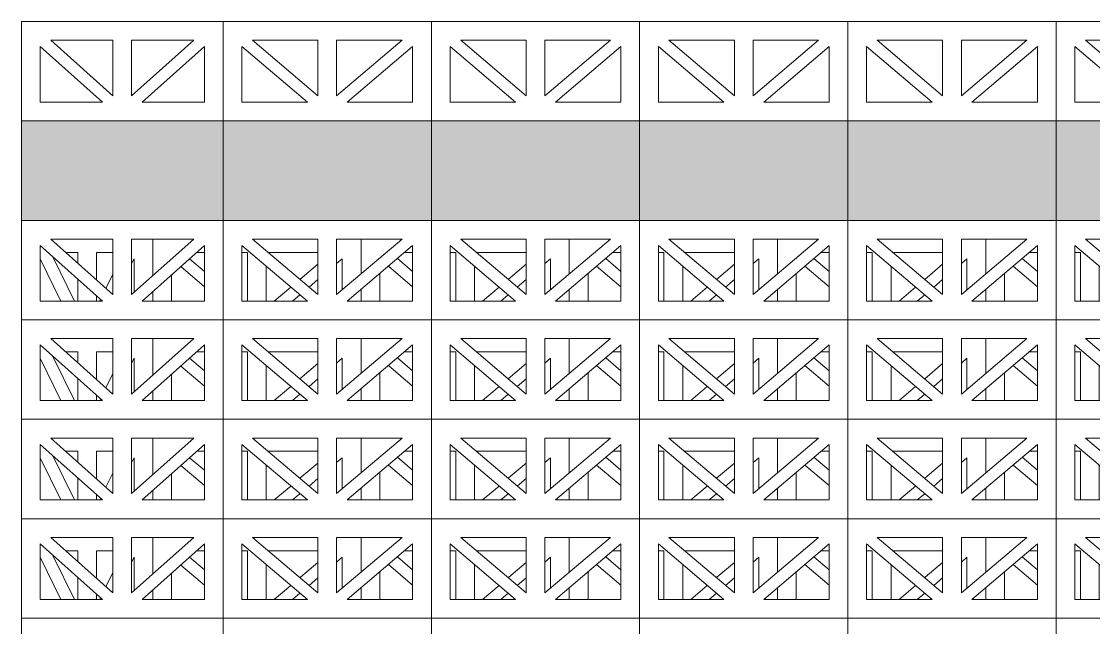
# Model space of a CAD drawing. Header units: millimetres. Extents: x -12186 to 152825, y -4386 to 9463.
# Drawn here: x 126947 to 128090, y 1016 to 1662 of the extents above; entities that cross this region are included whole.
import ezdxf

# ---------------------------------------------------------------- set-up
doc = ezdxf.new("R2010")
doc.units = ezdxf.units.MM
doc.layers.add('A-GLAZ-CURT', color=52, linetype='Continuous', lineweight=5)

# ---------------------------------------------------------------- blocks, each defined once
blk = doc.blocks.new('The BREEZEBLOCK Family1 - The BREEZEBLOCK Family1-V425-Section 4')
at = {"layer": 'A-GLAZ-CURT'}
for p, q in [((-30799.6, 1111.6), (-30799.6, 1074.6)), ((-30577.6, 1074.6), (-30577.6, 1111.6)), ((-30753.2, 1097.5), (-30744.6, 1097.5)), ((-30704.6, 1097.5), (-30698.6, 1097.5)), ((-30698.6, 1097.5), (-30698.6, 1045.6)), ((-30676.6, 1097.5), (-30623.6, 1097.5)), ((-30744.6, 1077.3), (-30760.7, 1091.1)), ((-30603.6, 1085.5), (-30597.6, 1090.6)), ((-30597.6, 1090.6), (-30597.6, 1057.6)), ((-30779.6, 1045.6), (-30779.6, 1075.1)), ((-30770.4, 1082.8), (-30744.6, 1060.9)), ((-30678.6, 1045.6), (-30678.6, 1082.7)), ((-30623.6, 1085), (-30642.1, 1069.3)), ((-30633, 1060.5), (-30623.6, 1068.6)), ((-30799.6, 1058.1), (-30799.6, 1045.6)), ((-30652.4, 1060.5), (-30670, 1045.6)), ((-30650.6, 1045.6), (-30642.7, 1052.3)), ((-30577.6, 1045.6), (-30577.6, 1058.1))]:
    blk.add_line(p, q, dxfattribs=at)
blk = doc.blocks.new('The BREEZEBLOCK Family1 - The BREEZEBLOCK Family1-V426-Section 4')
at = {"layer": 'A-GLAZ-CURT'}
for p, q in [((-32131.6, 1111.6), (-32131.6, 1074.6)), ((-31909.6, 1074.6), (-31909.6, 1111.6)), ((-32085.2, 1097.5), (-32076.6, 1097.5)), ((-32036.3, 1097.5), (-32030.6, 1097.5)), ((-32030.6, 1097.5), (-32030.6, 1045.6)), ((-32008.6, 1097.5), (-31955.6, 1097.5)), ((-32076.6, 1077.3), (-32092.7, 1091.1)), ((-31935.6, 1085.5), (-31929.6, 1090.6)), ((-31929.6, 1090.6), (-31929.6, 1057.6)), ((-32111.6, 1045.6), (-32111.6, 1075.1)), ((-32102.4, 1082.8), (-32076.6, 1060.9)), ((-32010.6, 1045.6), (-32010.6, 1082.7)), ((-31955.6, 1085), (-31974.1, 1069.3)), ((-31965, 1060.5), (-31955.6, 1068.6)), ((-32131.6, 1058.1), (-32131.6, 1045.6)), ((-31984.4, 1060.5), (-32002, 1045.6)), ((-31982.6, 1045.6), (-31974.7, 1052.3)), ((-31909.6, 1045.6), (-31909.6, 1058.1))]:
    blk.add_line(p, q, dxfattribs=at)
blk = doc.blocks.new('The BREEZEBLOCK Family1 - The BREEZEBLOCK Family1-V427-Section 4')
at = {"layer": 'A-GLAZ-CURT'}
for p, q in [((-32353.6, 1111.6), (-32353.6, 1072.6)), ((-32131.6, 1074.6), (-32131.6, 1111.6)), ((-32306.7, 1097.5), (-32298.6, 1097.5)), ((-32258.6, 1097.5), (-32252.6, 1097.5)), ((-32252.6, 1097.5), (-32252.6, 1045.6)), ((-32230.6, 1097.5), (-32177.6, 1097.5)), ((-32298.6, 1077.3), (-32314.3, 1090.7)), ((-32157.6, 1085.5), (-32151.6, 1090.6)), ((-32151.6, 1090.6), (-32151.6, 1057.6)), ((-32323.8, 1082.3), (-32298.6, 1060.9)), ((-32232.6, 1045.6), (-32232.6, 1082.7)), ((-32177.6, 1085), (-32196.1, 1069.3)), ((-32333.6, 1045.6), (-32333.6, 1073.5)), ((-32187, 1060.5), (-32177.6, 1068.6)), ((-32353.6, 1055.7), (-32353.6, 1045.6)), ((-32206.4, 1060.5), (-32224, 1045.6)), ((-32204.6, 1045.6), (-32196.7, 1052.3)), ((-32131.6, 1045.6), (-32131.6, 1058.1))]:
    blk.add_line(p, q, dxfattribs=at)
blk = doc.blocks.new('The BREEZEBLOCK Family1 - The BREEZEBLOCK Family1-V428-Section 4')
at = {"layer": 'A-GLAZ-CURT'}
for p, q in [((-32353.6, 1072.6), (-32353.6, 1111.6)), ((-32446.4, 1097.5), (-32433.6, 1097.5)), ((-32433.6, 1097.5), (-32433.6, 1086)), ((-32413.6, 1069.3), (-32413.6, 1097.5)), ((-32413.6, 1097.5), (-32396.1, 1097.5)), ((-32473.6, 1090.6), (-32451.7, 1045.6)), ((-32437.1, 1045.6), (-32460, 1092.6)), ((-32376.1, 1085.5), (-32373.6, 1090.6)), ((-32373.6, 1090.6), (-32373.6, 1054.7)), ((-32433.6, 1069.1), (-32433.6, 1045.6)), ((-32396.1, 1074.3), (-32403.5, 1059.1)), ((-32353.6, 1045.6), (-32353.6, 1055.7)), ((-32413.6, 1045.6), (-32413.6, 1051.2)), ((-32409.2, 1047.3), (-32410, 1045.6))]:
    blk.add_line(p, q, dxfattribs=at)
blk = doc.blocks.new('The BREEZEBLOCK Family1 - The BREEZEBLOCK Family1-V431-Section 4')
at = {"layer": 'A-GLAZ-CURT'}
for p, q in [((-30799.6, 1217.6), (-30799.6, 1180.6)), ((-30577.6, 1180.6), (-30577.6, 1217.6)), ((-30753.2, 1203.5), (-30744.6, 1203.5)), ((-30704.6, 1203.5), (-30698.6, 1203.5)), ((-30698.6, 1203.5), (-30698.6, 1151.6)), ((-30676.6, 1203.5), (-30623.6, 1203.5)), ((-30770.4, 1188.8), (-30744.6, 1166.9)), ((-30744.6, 1183.3), (-30760.7, 1197.1)), ((-30678.6, 1151.6), (-30678.6, 1188.7)), ((-30623.6, 1191), (-30642.7, 1174.7)), ((-30603.6, 1191.5), (-30597.6, 1196.6)), ((-30597.6, 1196.6), (-30597.6, 1164.1)), ((-30779.6, 1151.6), (-30779.6, 1181.1)), ((-30652.4, 1166.5), (-30670, 1151.6)), ((-30633, 1166.5), (-30623.6, 1174.6)), ((-30799.6, 1164.1), (-30799.6, 1151.6)), ((-30650.6, 1151.6), (-30642.7, 1158.3)), ((-30577.6, 1151.6), (-30577.6, 1164.1))]:
    blk.add_line(p, q, dxfattribs=at)
blk = doc.blocks.new('The BREEZEBLOCK Family1 - The BREEZEBLOCK Family1-V432-Section 4')
at = {"layer": 'A-GLAZ-CURT'}
for p, q in [((-32131.6, 1217.6), (-32131.6, 1180.6)), ((-31909.6, 1180.6), (-31909.6, 1217.6)), ((-32085.2, 1203.5), (-32076.6, 1203.5)), ((-32036.3, 1203.5), (-32030.6, 1203.5)), ((-32030.6, 1203.5), (-32030.6, 1151.6)), ((-32008.6, 1203.5), (-31955.6, 1203.5)), ((-32102.4, 1188.8), (-32076.6, 1166.9)), ((-32076.6, 1183.3), (-32092.7, 1197.1)), ((-32010.6, 1151.6), (-32010.6, 1188.7)), ((-31955.6, 1191), (-31974.7, 1174.7)), ((-31935.6, 1191.5), (-31929.6, 1196.6)), ((-31929.6, 1196.6), (-31929.6, 1164.1)), ((-32111.6, 1151.6), (-32111.6, 1181.1)), ((-31984.4, 1166.5), (-32002, 1151.6)), ((-31965, 1166.5), (-31955.6, 1174.6)), ((-32131.6, 1164.1), (-32131.6, 1151.6)), ((-31982.6, 1151.6), (-31974.7, 1158.3)), ((-31909.6, 1151.6), (-31909.6, 1164.1))]:
    blk.add_line(p, q, dxfattribs=at)
blk = doc.blocks.new('The BREEZEBLOCK Family1 - The BREEZEBLOCK Family1-V433-Section 4')
at = {"layer": 'A-GLAZ-CURT'}
for p, q in [((-32353.6, 1217.6), (-32353.6, 1178.6)), ((-32131.6, 1180.6), (-32131.6, 1217.6)), ((-32306.7, 1203.5), (-32298.6, 1203.5)), ((-32258.6, 1203.5), (-32252.6, 1203.5)), ((-32252.6, 1203.5), (-32252.6, 1151.6)), ((-32230.6, 1203.5), (-32177.6, 1203.5)), ((-32298.6, 1183.3), (-32314.3, 1196.7)), ((-32232.6, 1151.6), (-32232.6, 1188.7)), ((-32177.6, 1191), (-32196.7, 1174.7)), ((-32157.6, 1191.5), (-32151.6, 1196.6)), ((-32151.6, 1196.6), (-32151.6, 1164.1)), ((-32333.6, 1151.6), (-32333.6, 1179.5)), ((-32323.8, 1188.3), (-32298.6, 1166.9)), ((-32206.4, 1166.5), (-32224, 1151.6)), ((-32187, 1166.5), (-32177.6, 1174.6)), ((-32353.6, 1161.7), (-32353.6, 1151.6)), ((-32204.6, 1151.6), (-32196.7, 1158.3)), ((-32131.6, 1151.6), (-32131.6, 1164.1))]:
    blk.add_line(p, q, dxfattribs=at)
blk = doc.blocks.new('The BREEZEBLOCK Family1 - The BREEZEBLOCK Family1-V414-Section 4')
at = {"layer": 'A-GLAZ-CURT'}
for p, q in [((-32353.6, 754.6), (-32353.6, 793.6)), ((-32446.4, 779.5), (-32433.6, 779.5)), ((-32433.6, 779.5), (-32433.6, 768)), ((-32413.6, 750.1), (-32413.6, 779.5)), ((-32413.6, 779.5), (-32396.1, 779.5)), ((-32473.6, 772.6), (-32451.7, 727.6)), ((-32437.1, 727.6), (-32460, 774.6)), ((-32376.1, 767.5), (-32373.6, 772.6)), ((-32373.6, 772.6), (-32373.6, 736.7)), ((-32396.1, 756.3), (-32403.5, 741.1)), ((-32433.6, 751.1), (-32433.6, 727.6)), ((-32413.6, 727.6), (-32413.6, 733.2)), ((-32353.6, 727.6), (-32353.6, 737.7)), ((-32409.2, 729.3), (-32410, 727.6))]:
    blk.add_line(p, q, dxfattribs=at)
blk = doc.blocks.new('The BREEZEBLOCK Family1 - The BREEZEBLOCK Family1-V377-Section 4')
at = {"layer": 'A-GLAZ-CURT'}
for p, q in [((-30799.6, 263.6), (-30799.6, 226.6)), ((-30577.6, 226.6), (-30577.6, 263.6)), ((-30744.6, 229.3), (-30760.7, 243.1)), ((-30753.2, 249.5), (-30744.6, 249.5)), ((-30704.6, 249.5), (-30698.6, 249.5)), ((-30698.6, 249.5), (-30698.6, 197.6)), ((-30676.6, 249.5), (-30623.6, 249.5)), ((-30603.6, 237.5), (-30597.6, 242.6)), ((-30597.6, 242.6), (-30597.6, 209.6)), ((-30770.4, 234.8), (-30744.6, 212.9)), ((-30678.6, 197.6), (-30678.6, 234.7)), ((-30623.6, 237), (-30642.7, 220.7)), ((-30779.6, 197.6), (-30779.6, 227.1)), ((-30633, 212.5), (-30623.6, 220.6)), ((-30799.6, 210.1), (-30799.6, 197.6)), ((-30652.4, 212.5), (-30670, 197.6)), ((-30577.6, 197.6), (-30577.6, 210.1)), ((-30650.6, 197.6), (-30642.7, 204.3))]:
    blk.add_line(p, q, dxfattribs=at)
blk = doc.blocks.new('The BREEZEBLOCK Family1 - The BREEZEBLOCK Family1-V390-Section 4')
at = {"layer": 'A-GLAZ-CURT'}
for p, q in [((-32131.6, 369.6), (-32131.6, 332.6)), ((-31909.6, 332.6), (-31909.6, 369.6)), ((-32085.2, 355.5), (-32076.6, 355.5)), ((-32036.3, 355.5), (-32030.6, 355.5)), ((-32030.6, 355.5), (-32030.6, 303.6)), ((-32008.6, 355.5), (-31955.6, 355.5)), ((-32076.6, 335.3), (-32092.7, 349.1)), ((-31955.6, 343), (-31974.7, 326.7)), ((-31935.6, 343.5), (-31929.6, 348.6)), ((-31929.6, 348.6), (-31929.6, 315.6)), ((-32111.6, 303.6), (-32111.6, 333.1)), ((-32102.4, 340.8), (-32076.6, 318.9)), ((-32010.6, 303.6), (-32010.6, 340.7)), ((-31965, 318.5), (-31955.6, 326.6)), ((-32131.6, 316.1), (-32131.6, 303.6)), ((-31984.4, 318.5), (-32002, 303.6)), ((-31982.6, 303.6), (-31974.7, 310.3)), ((-31909.6, 303.6), (-31909.6, 316.1))]:
    blk.add_line(p, q, dxfattribs=at)
blk = doc.blocks.new('The BREEZEBLOCK Family1 - The BREEZEBLOCK Family1-V391-Section 4')
at = {"layer": 'A-GLAZ-CURT'}
for p, q in [((-32353.6, 369.6), (-32353.6, 330.6)), ((-32131.6, 332.6), (-32131.6, 369.6)), ((-32306.7, 355.5), (-32298.6, 355.5)), ((-32258.6, 355.5), (-32252.6, 355.5)), ((-32252.6, 355.5), (-32252.6, 303.6)), ((-32230.6, 355.5), (-32177.6, 355.5)), ((-32298.6, 335.3), (-32314.3, 348.7)), ((-32177.6, 343), (-32196.7, 326.7)), ((-32157.6, 343.5), (-32151.6, 348.6)), ((-32151.6, 348.6), (-32151.6, 315.6)), ((-32333.6, 303.6), (-32333.6, 331.5)), ((-32323.8, 340.3), (-32298.6, 318.9)), ((-32232.6, 303.6), (-32232.6, 340.7)), ((-32187, 318.5), (-32177.6, 326.6)), ((-32353.6, 313.7), (-32353.6, 303.6)), ((-32206.4, 318.5), (-32224, 303.6)), ((-32204.6, 303.6), (-32196.7, 310.3)), ((-32131.6, 303.6), (-32131.6, 316.1))]:
    blk.add_line(p, q, dxfattribs=at)
blk = doc.blocks.new('The BREEZEBLOCK Family1 - The BREEZEBLOCK Family1-V434-Section 4')
at = {"layer": 'A-GLAZ-CURT'}
for p, q in [((-32353.6, 1284.6), (-32353.6, 1323.6)), ((-32437.1, 1257.6), (-32460, 1304.6)), ((-32446.4, 1309.5), (-32433.6, 1309.5)), ((-32433.6, 1309.5), (-32433.6, 1298)), ((-32413.6, 1280.1), (-32413.6, 1309.5)), ((-32413.6, 1309.5), (-32396.1, 1309.5)), ((-32473.6, 1302.6), (-32451.7, 1257.6)), ((-32376.1, 1297.5), (-32373.6, 1302.6)), ((-32373.6, 1302.6), (-32373.6, 1266.7)), ((-32433.6, 1281.1), (-32433.6, 1257.6)), ((-32396.1, 1286.3), (-32403.5, 1271.1)), ((-32413.6, 1257.6), (-32413.6, 1263.2)), ((-32409.4, 1259), (-32410, 1257.6)), ((-32353.6, 1257.6), (-32353.6, 1267.7))]:
    blk.add_line(p, q, dxfattribs=at)
blk = doc.blocks.new('The BREEZEBLOCK Family1 - The BREEZEBLOCK Family1-V494-Section 4')
at = {"layer": 'A-GLAZ-CURT'}
for p, q in [((-30502.6, 1025.6), (-30724.6, 1025.6)), ((-30724.6, 1025.6), (-30724.6, 980)), ((-30502.6, 980), (-30502.6, 1025.6)), ((-30704.6, 980), (-30704.6, 998.8)), ((-30704.6, 998.8), (-30682.4, 980)), ((-30663.1, 980), (-30693.3, 1005.6)), ((-30693.3, 1005.6), (-30623.6, 1005.6)), ((-30623.6, 1005.6), (-30623.6, 980)), ((-30603.6, 980), (-30603.6, 1005.6)), ((-30603.6, 1005.6), (-30533.8, 1005.6)), ((-30533.8, 1005.6), (-30564.1, 980)), ((-30544.7, 980), (-30522.6, 998.8)), ((-30522.6, 998.8), (-30522.6, 980)), ((-30724.6, 930), (-30724.6, 919.6)), ((-30502.6, 919.6), (-30502.6, 930)), ((-30724.6, 919.6), (-30502.6, 919.6))]:
    blk.add_line(p, q, dxfattribs=at)
blk = doc.blocks.new('The BREEZEBLOCK Family1 - The BREEZEBLOCK Family1-V497-Section 4')
at = {"layer": 'A-GLAZ-CURT'}
for p, q in [((-31390.6, 1025.6), (-31612.6, 1025.6)), ((-31612.6, 1025.6), (-31612.6, 979.9)), ((-31390.6, 980), (-31390.6, 1025.6)), ((-31592.6, 979.9), (-31592.6, 998.8)), ((-31592.6, 998.8), (-31570.2, 979.8)), ((-31550.9, 979.8), (-31581.3, 1005.6)), ((-31581.3, 1005.6), (-31511.6, 1005.6)), ((-31511.6, 1005.6), (-31511.6, 979.8)), ((-31491.6, 979.8), (-31491.6, 1005.6)), ((-31491.6, 1005.6), (-31421.8, 1005.6)), ((-31421.8, 1005.6), (-31452.1, 980)), ((-31432.7, 980), (-31410.6, 998.8)), ((-31410.6, 998.8), (-31410.6, 980)), ((-31612.6, 930.1), (-31612.6, 919.6)), ((-31390.6, 919.6), (-31390.6, 930)), ((-31612.6, 919.6), (-31390.6, 919.6))]:
    blk.add_line(p, q, dxfattribs=at)
blk = doc.blocks.new('The BREEZEBLOCK Family1 - The BREEZEBLOCK Family1-V498-Section 4')
at = {"layer": 'A-GLAZ-CURT'}
for p, q in [((-31612.6, 1025.6), (-31834.6, 1025.6)), ((-31834.6, 1025.6), (-31834.6, 980)), ((-31612.6, 979.9), (-31612.6, 1025.6)), ((-31814.6, 980), (-31814.6, 998.8)), ((-31814.6, 998.8), (-31792.4, 980)), ((-31773, 980), (-31803.3, 1005.6)), ((-31803.3, 1005.6), (-31733.6, 1005.6)), ((-31733.6, 1005.6), (-31733.6, 979.9)), ((-31713.6, 979.9), (-31713.6, 1005.6)), ((-31713.6, 1005.6), (-31643.8, 1005.6)), ((-31643.8, 1005.6), (-31674.2, 979.9)), ((-31654.8, 979.9), (-31632.6, 998.8)), ((-31632.6, 998.8), (-31632.6, 979.9)), ((-31834.6, 930), (-31834.6, 919.6)), ((-31612.6, 919.6), (-31612.6, 930.1)), ((-31834.6, 919.6), (-31612.6, 919.6))]:
    blk.add_line(p, q, dxfattribs=at)
blk = doc.blocks.new('The BREEZEBLOCK Family1 - The BREEZEBLOCK Family1-V499-Section 4')
at = {"layer": 'A-GLAZ-CURT'}
for p, q in [((-31834.6, 1025.6), (-32056.6, 1025.6)), ((-32056.6, 1025.6), (-32056.6, 919.6)), ((-31834.6, 980), (-31834.6, 1025.6)), ((-32036.6, 939.6), (-32036.6, 998.8)), ((-32036.6, 998.8), (-31966.8, 939.6)), ((-31955.6, 946.5), (-32025.3, 1005.6)), ((-32025.3, 1005.6), (-31955.6, 1005.6)), ((-31955.6, 1005.6), (-31955.6, 946.5)), ((-31865.8, 1005.6), (-31935.6, 946.5)), ((-31935.6, 946.5), (-31935.6, 1005.6)), ((-31935.6, 1005.6), (-31865.8, 1005.6)), ((-31924.3, 939.6), (-31854.6, 998.8)), ((-31854.6, 998.8), (-31854.6, 980)), ((-31966.8, 939.6), (-32036.6, 939.6)), ((-31885.6, 939.6), (-31924.3, 939.6)), ((-31834.6, 919.6), (-31834.6, 930)), ((-32056.6, 919.6), (-31885.6, 919.6))]:
    blk.add_line(p, q, dxfattribs=at)
blk = doc.blocks.new('The BREEZEBLOCK Family1 - The BREEZEBLOCK Family1-V448-Section 4')
at = {"layer": 'A-GLAZ-CURT'}
for p, q in [((-32056.6, 177.6), (-32278.6, 177.6)), ((-32278.6, 177.6), (-32278.6, 71.6)), ((-32056.6, 71.6), (-32056.6, 177.6)), ((-32258.6, 91.6), (-32258.6, 150.8)), ((-32258.6, 150.8), (-32188.8, 91.6)), ((-32177.6, 98.5), (-32247.3, 157.6)), ((-32247.3, 157.6), (-32177.6, 157.6)), ((-32177.6, 157.6), (-32177.6, 98.5)), ((-32087.8, 157.6), (-32157.6, 98.5)), ((-32157.6, 98.5), (-32157.6, 157.6)), ((-32157.6, 157.6), (-32087.8, 157.6)), ((-32146.3, 91.6), (-32076.6, 150.8)), ((-32076.6, 150.8), (-32076.6, 91.6)), ((-32188.8, 91.6), (-32258.6, 91.6)), ((-32076.6, 91.6), (-32146.3, 91.6)), ((-32278.6, 71.6), (-32056.6, 71.6))]:
    blk.add_line(p, q, dxfattribs=at)
blk = doc.blocks.new('The BREEZEBLOCK Family1 - The BREEZEBLOCK Family1-V492-Section 4')
at = {"layer": 'A-GLAZ-CURT'}
for p, q in [((-32278.6, 919.6), (-32493.6, 919.6)), ((-32493.6, 919.6), (-32493.6, 813.6)), ((-32278.6, 813.6), (-32278.6, 919.6)), ((-32473.6, 833.6), (-32473.6, 892.8)), ((-32473.6, 892.8), (-32407.3, 833.6)), ((-32396.1, 840.5), (-32462.3, 899.6)), ((-32462.3, 899.6), (-32396.1, 899.6)), ((-32396.1, 899.6), (-32396.1, 840.5)), ((-32309.8, 899.6), (-32376.1, 840.5)), ((-32376.1, 840.5), (-32376.1, 899.6)), ((-32376.1, 899.6), (-32309.8, 899.6)), ((-32364.8, 833.6), (-32298.6, 892.8)), ((-32298.6, 892.8), (-32298.6, 833.6)), ((-32407.3, 833.6), (-32473.6, 833.6)), ((-32298.6, 833.6), (-32364.8, 833.6)), ((-32493.6, 813.6), (-32278.6, 813.6))]:
    blk.add_line(p, q, dxfattribs=at)
blk = doc.blocks.new('The BREEZEBLOCK Family1 - The BREEZEBLOCK Family1-V500-Section 4')
at = {"layer": 'A-GLAZ-CURT'}
for p, q in [((-30502.6, 1449.6), (-30502.6, 1343.6)), ((-30280.6, 1343.6), (-30280.6, 1449.6)), ((-30401.6, 1370.5), (-30471.3, 1429.6)), ((-30471.3, 1429.6), (-30401.6, 1429.6)), ((-30401.6, 1429.6), (-30401.6, 1370.5)), ((-30311.8, 1429.6), (-30381.6, 1370.5)), ((-30381.6, 1370.5), (-30381.6, 1429.6)), ((-30381.6, 1429.6), (-30311.8, 1429.6)), ((-30482.6, 1363.6), (-30482.6, 1422.8)), ((-30482.6, 1422.8), (-30412.8, 1363.6)), ((-30370.3, 1363.6), (-30300.6, 1422.8)), ((-30300.6, 1422.8), (-30300.6, 1363.6)), ((-30412.8, 1363.6), (-30482.6, 1363.6)), ((-30300.6, 1363.6), (-30370.3, 1363.6)), ((-30502.6, 1343.6), (-30280.6, 1343.6))]:
    blk.add_line(p, q, dxfattribs=at)
blk = doc.blocks.new('The BREEZEBLOCK Family1 - The BREEZEBLOCK Family1-V501-Section 4')
at = {"layer": 'A-GLAZ-CURT'}
for p, q in [((-32493.6, 1449.6), (-32493.6, 1343.6)), ((-32278.6, 1343.6), (-32278.6, 1449.6)), ((-32396.1, 1370.5), (-32462.3, 1429.6)), ((-32462.3, 1429.6), (-32396.1, 1429.6)), ((-32396.1, 1429.6), (-32396.1, 1370.5)), ((-32309.8, 1429.6), (-32376.1, 1370.5)), ((-32376.1, 1370.5), (-32376.1, 1429.6)), ((-32376.1, 1429.6), (-32309.8, 1429.6)), ((-32473.6, 1363.6), (-32473.6, 1422.8)), ((-32473.6, 1422.8), (-32407.3, 1363.6)), ((-32364.8, 1363.6), (-32298.6, 1422.8)), ((-32298.6, 1422.8), (-32298.6, 1363.6)), ((-32407.3, 1363.6), (-32473.6, 1363.6)), ((-32298.6, 1363.6), (-32364.8, 1363.6)), ((-32493.6, 1343.6), (-32278.6, 1343.6))]:
    blk.add_line(p, q, dxfattribs=at)
blk = doc.blocks.new('System Panel - Glazed-1093574-Section 4')
at = {"layer": 'A-GLAZ-CURT'}
blk.add_hatch(color=256, dxfattribs=at).paths.add_polyline_path([(-30502.6, 1449.6), (-30280.6, 1449.6), (-30280.6, 1555.6), (-30502.6, 1555.6), (-30502.6, 1543.5)])
for p, q in [((-30280.6, 1555.6), (-30502.6, 1555.6)), ((-30502.6, 1555.6), (-30502.6, 1449.6)), ((-30280.6, 1449.6), (-30280.6, 1555.6)), ((-30502.6, 1449.6), (-30280.6, 1449.6))]:
    blk.add_line(p, q, dxfattribs=at)
blk = doc.blocks.new('System Panel - Glazed-1266619-Section 4')
at = {"layer": 'A-GLAZ-CURT'}
blk.add_hatch(color=256, dxfattribs=at).paths.add_polyline_path([(-32278.6, 1449.6), (-32278.6, 1555.6), (-32493.6, 1555.6), (-32493.5, 1449.6), (-32379.2, 1449.6)])
for p, q in [((-32278.6, 1555.6), (-32493.6, 1555.6)), ((-32493.6, 1555.6), (-32493.6, 1449.6)), ((-32278.6, 1449.6), (-32278.6, 1555.6)), ((-32493.6, 1449.6), (-32278.6, 1449.6))]:
    blk.add_line(p, q, dxfattribs=at)
blk = doc.blocks.new('The BREEZEBLOCK Family1 - The BREEZEBLOCK Family1-V527-Section 4')
at = {"layer": 'A-GLAZ-CURT'}
for p, q in [((-30280.6, 1661.6), (-30502.6, 1661.6)), ((-30502.6, 1661.6), (-30502.6, 1555.6)), ((-30280.6, 1555.6), (-30280.6, 1661.6)), ((-30482.6, 1575.6), (-30482.6, 1634.8)), ((-30482.6, 1634.8), (-30412.8, 1575.6)), ((-30401.6, 1582.5), (-30471.3, 1641.6)), ((-30471.3, 1641.6), (-30401.6, 1641.6)), ((-30401.6, 1641.6), (-30401.6, 1582.5)), ((-30311.8, 1641.6), (-30381.6, 1582.5)), ((-30381.6, 1582.5), (-30381.6, 1641.6)), ((-30381.6, 1641.6), (-30311.8, 1641.6)), ((-30370.3, 1575.6), (-30300.6, 1634.8)), ((-30300.6, 1634.8), (-30300.6, 1575.6)), ((-30412.8, 1575.6), (-30482.6, 1575.6)), ((-30300.6, 1575.6), (-30370.3, 1575.6))]:
    blk.add_line(p, q, dxfattribs=at)
blk = doc.blocks.new('The BREEZEBLOCK Family1 - The BREEZEBLOCK Family1-V528-Section 4')
at = {"layer": 'A-GLAZ-CURT'}
for p, q in [((-32278.6, 1661.6), (-32493.6, 1661.6)), ((-32493.6, 1661.6), (-32493.6, 1555.6)), ((-32278.6, 1555.6), (-32278.6, 1661.6)), ((-32473.6, 1575.6), (-32473.6, 1634.8)), ((-32473.6, 1634.8), (-32407.3, 1575.6)), ((-32396.1, 1582.5), (-32462.3, 1641.6)), ((-32462.3, 1641.6), (-32396.1, 1641.6)), ((-32396.1, 1641.6), (-32396.1, 1582.5)), ((-32309.8, 1641.6), (-32376.1, 1582.5)), ((-32376.1, 1582.5), (-32376.1, 1641.6)), ((-32376.1, 1641.6), (-32309.8, 1641.6)), ((-32364.8, 1575.6), (-32298.6, 1634.8)), ((-32298.6, 1634.8), (-32298.6, 1575.6)), ((-32407.3, 1575.6), (-32473.6, 1575.6)), ((-32298.6, 1575.6), (-32364.8, 1575.6))]:
    blk.add_line(p, q, dxfattribs=at)

msp = doc.modelspace()

# ---------------------------------------------------------------- block references
at = {"layer": 'A-GLAZ-CURT'}
for name, p in [('The BREEZEBLOCK Family1 - The BREEZEBLOCK Family1-V528-Section 4', (159440.3, 0)), ('The BREEZEBLOCK Family1 - The BREEZEBLOCK Family1-V527-Section 4', (157664.3, 0)), ('The BREEZEBLOCK Family1 - The BREEZEBLOCK Family1-V527-Section 4', (157886.3, 0)), ('The BREEZEBLOCK Family1 - The BREEZEBLOCK Family1-V527-Section 4', (158108.3, 0)), ('The BREEZEBLOCK Family1 - The BREEZEBLOCK Family1-V527-Section 4', (158330.3, 0)), ('The BREEZEBLOCK Family1 - The BREEZEBLOCK Family1-V527-Section 4', (158552.3, 0)), ('System Panel - Glazed-1266619-Section 4', (159440.3, 0)), ('System Panel - Glazed-1093574-Section 4', (157664.3, 0)), ('System Panel - Glazed-1093574-Section 4', (157886.3, 0)), ('System Panel - Glazed-1093574-Section 4', (158108.3, 0)), ('System Panel - Glazed-1093574-Section 4', (158330.3, 0)), ('System Panel - Glazed-1093574-Section 4', (158552.3, 0)), ('The BREEZEBLOCK Family1 - The BREEZEBLOCK Family1-V501-Section 4', (159440.3, 0)), ('The BREEZEBLOCK Family1 - The BREEZEBLOCK Family1-V500-Section 4', (157664.3, 0)), ('The BREEZEBLOCK Family1 - The BREEZEBLOCK Family1-V500-Section 4', (157886.3, 0)), ('The BREEZEBLOCK Family1 - The BREEZEBLOCK Family1-V500-Section 4', (158108.3, 0)), ('The BREEZEBLOCK Family1 - The BREEZEBLOCK Family1-V500-Section 4', (158330.3, 0)), ('The BREEZEBLOCK Family1 - The BREEZEBLOCK Family1-V500-Section 4', (158552.3, 0)), ('The BREEZEBLOCK Family1 - The BREEZEBLOCK Family1-V414-Section 4', (159440.3, 636)), ('The BREEZEBLOCK Family1 - The BREEZEBLOCK Family1-V391-Section 4', (159440.3, 1060)), ('The BREEZEBLOCK Family1 - The BREEZEBLOCK Family1-V390-Section 4', (159440.3, 1060)), ('The BREEZEBLOCK Family1 - The BREEZEBLOCK Family1-V377-Section 4', (158330.3, 1166)), ('The BREEZEBLOCK Family1 - The BREEZEBLOCK Family1-V377-Section 4', (158552.3, 1166)), ('The BREEZEBLOCK Family1 - The BREEZEBLOCK Family1-V377-Section 4', (158774.3, 1166)), ('The BREEZEBLOCK Family1 - The BREEZEBLOCK Family1-V492-Section 4', (159440.3, 424)), ('The BREEZEBLOCK Family1 - The BREEZEBLOCK Family1-V448-Section 4', (159440.3, 1166)), ('The BREEZEBLOCK Family1 - The BREEZEBLOCK Family1-V448-Section 4', (159662.3, 1166)), ('The BREEZEBLOCK Family1 - The BREEZEBLOCK Family1-V448-Section 4', (159884.3, 1166)), ('The BREEZEBLOCK Family1 - The BREEZEBLOCK Family1-V448-Section 4', (160106.3, 1166)), ('The BREEZEBLOCK Family1 - The BREEZEBLOCK Family1-V448-Section 4', (160328.3, 1166)), ('The BREEZEBLOCK Family1 - The BREEZEBLOCK Family1-V434-Section 4', (159440.3, 0)), ('The BREEZEBLOCK Family1 - The BREEZEBLOCK Family1-V391-Section 4', (159440.3, 954)), ('The BREEZEBLOCK Family1 - The BREEZEBLOCK Family1-V390-Section 4', (159440.3, 954)), ('The BREEZEBLOCK Family1 - The BREEZEBLOCK Family1-V377-Section 4', (158330.3, 1060)), ('The BREEZEBLOCK Family1 - The BREEZEBLOCK Family1-V377-Section 4', (158552.3, 1060)), ('The BREEZEBLOCK Family1 - The BREEZEBLOCK Family1-V377-Section 4', (158774.3, 1060)), ('The BREEZEBLOCK Family1 - The BREEZEBLOCK Family1-V492-Section 4', (159440.3, 318)), ('The BREEZEBLOCK Family1 - The BREEZEBLOCK Family1-V448-Section 4', (159440.3, 1060)), ('The BREEZEBLOCK Family1 - The BREEZEBLOCK Family1-V448-Section 4', (159662.3, 1060)), ('The BREEZEBLOCK Family1 - The BREEZEBLOCK Family1-V448-Section 4', (159884.3, 1060)), ('The BREEZEBLOCK Family1 - The BREEZEBLOCK Family1-V448-Section 4', (160106.3, 1060)), ('The BREEZEBLOCK Family1 - The BREEZEBLOCK Family1-V448-Section 4', (160328.3, 1060)), ('The BREEZEBLOCK Family1 - The BREEZEBLOCK Family1-V414-Section 4', (159440.3, 424)), ('The BREEZEBLOCK Family1 - The BREEZEBLOCK Family1-V433-Section 4', (159440.3, 0)), ('The BREEZEBLOCK Family1 - The BREEZEBLOCK Family1-V432-Section 4', (159440.3, 0)), ('The BREEZEBLOCK Family1 - The BREEZEBLOCK Family1-V431-Section 4', (158330.3, 0)), ('The BREEZEBLOCK Family1 - The BREEZEBLOCK Family1-V431-Section 4', (158552.3, 0)), ('The BREEZEBLOCK Family1 - The BREEZEBLOCK Family1-V431-Section 4', (158774.3, 0)), ('The BREEZEBLOCK Family1 - The BREEZEBLOCK Family1-V492-Section 4', (159440.3, 212)), ('The BREEZEBLOCK Family1 - The BREEZEBLOCK Family1-V448-Section 4', (159440.3, 954)), ('The BREEZEBLOCK Family1 - The BREEZEBLOCK Family1-V448-Section 4', (159662.3, 954)), ('The BREEZEBLOCK Family1 - The BREEZEBLOCK Family1-V448-Section 4', (159884.3, 954)), ('The BREEZEBLOCK Family1 - The BREEZEBLOCK Family1-V448-Section 4', (160106.3, 954)), ('The BREEZEBLOCK Family1 - The BREEZEBLOCK Family1-V448-Section 4', (160328.3, 954)), ('The BREEZEBLOCK Family1 - The BREEZEBLOCK Family1-V428-Section 4', (159440.3, 0)), ('The BREEZEBLOCK Family1 - The BREEZEBLOCK Family1-V427-Section 4', (159440.3, 0)), ('The BREEZEBLOCK Family1 - The BREEZEBLOCK Family1-V426-Section 4', (159440.3, 0)), ('The BREEZEBLOCK Family1 - The BREEZEBLOCK Family1-V425-Section 4', (158330.3, 0)), ('The BREEZEBLOCK Family1 - The BREEZEBLOCK Family1-V425-Section 4', (158552.3, 0)), ('The BREEZEBLOCK Family1 - The BREEZEBLOCK Family1-V425-Section 4', (158774.3, 0)), ('The BREEZEBLOCK Family1 - The BREEZEBLOCK Family1-V492-Section 4', (159440.3, 106)), ('The BREEZEBLOCK Family1 - The BREEZEBLOCK Family1-V448-Section 4', (159440.3, 848)), ('The BREEZEBLOCK Family1 - The BREEZEBLOCK Family1-V499-Section 4', (159440.3, 0)), ('The BREEZEBLOCK Family1 - The BREEZEBLOCK Family1-V498-Section 4', (159440.3, 0)), ('The BREEZEBLOCK Family1 - The BREEZEBLOCK Family1-V497-Section 4', (159440.3, 0)), ('The BREEZEBLOCK Family1 - The BREEZEBLOCK Family1-V494-Section 4', (158774.3, 0))]:
    msp.add_blockref(name, p, dxfattribs=at)

doc.saveas('drawing.dxf')
